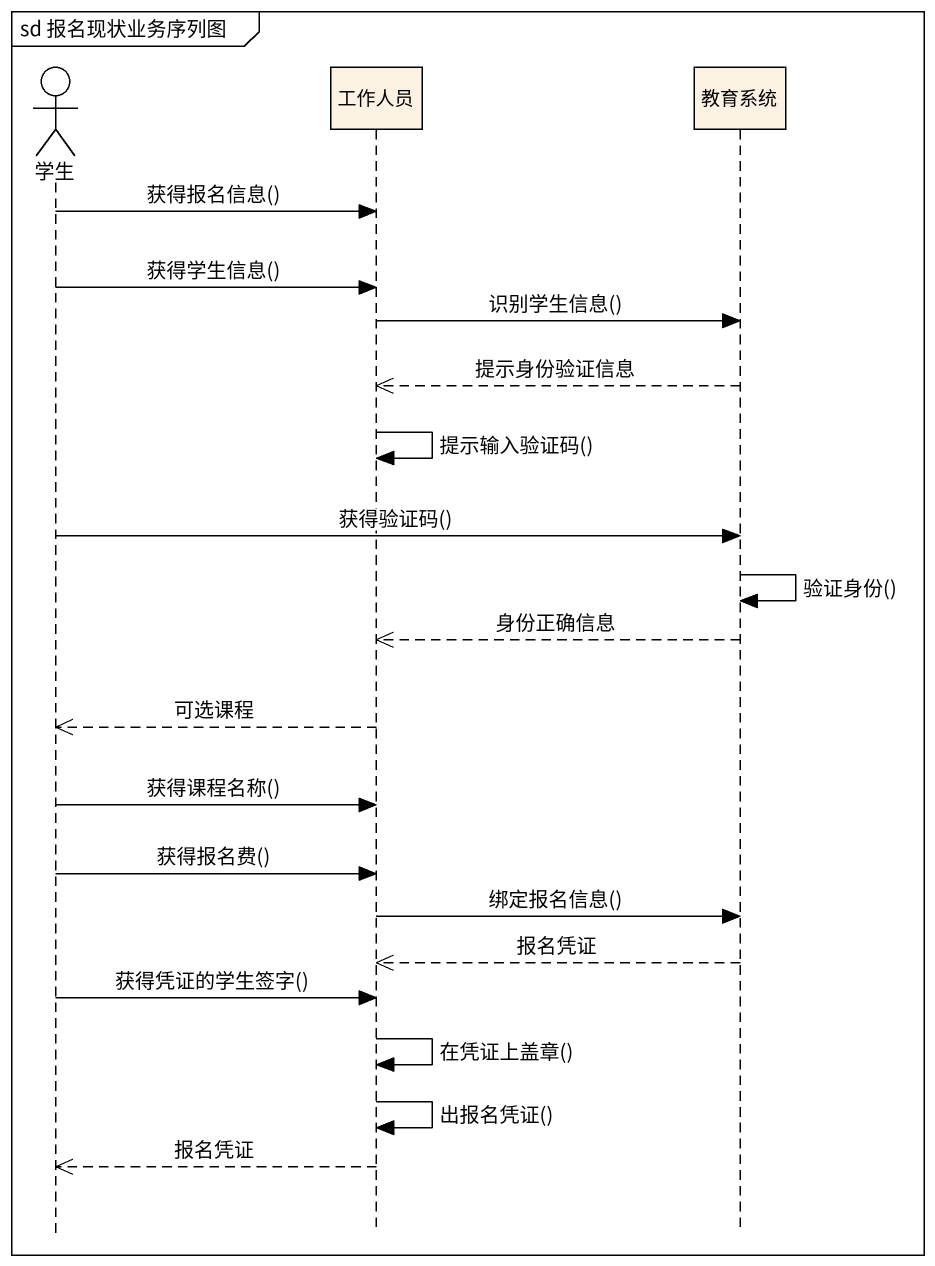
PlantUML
@startuml
mainframe sd 报名现状业务序列图
hide footbox
actor 学生
participant 工作人员
participant 教育系统

学生 -> 工作人员 : 获得报名信息()
学生 -> 工作人员 : 获得学生信息()
工作人员 -> 教育系统 : 识别学生信息()
教育系统 -->> 工作人员 : 提示身份验证信息
工作人员 -> 工作人员 : 提示输入验证码()
学生 -> 教育系统 : 获得验证码()
教育系统 -> 教育系统 : 验证身份()
教育系统 -->> 工作人员 : 身份正确信息
工作人员 -->> 学生 : 可选课程
学生 -> 工作人员 : 获得课程名称()
学生 -> 工作人员 : 获得报名费()
工作人员 -> 教育系统 : 绑定报名信息()
教育系统 -->> 工作人员 : 报名凭证
学生 -> 工作人员 : 获得凭证的学生签字()
工作人员 -> 工作人员 : 在凭证上盖章()
工作人员 -> 工作人员 : 出报名凭证()
工作人员 -->> 学生 : 报名凭证
@enduml
